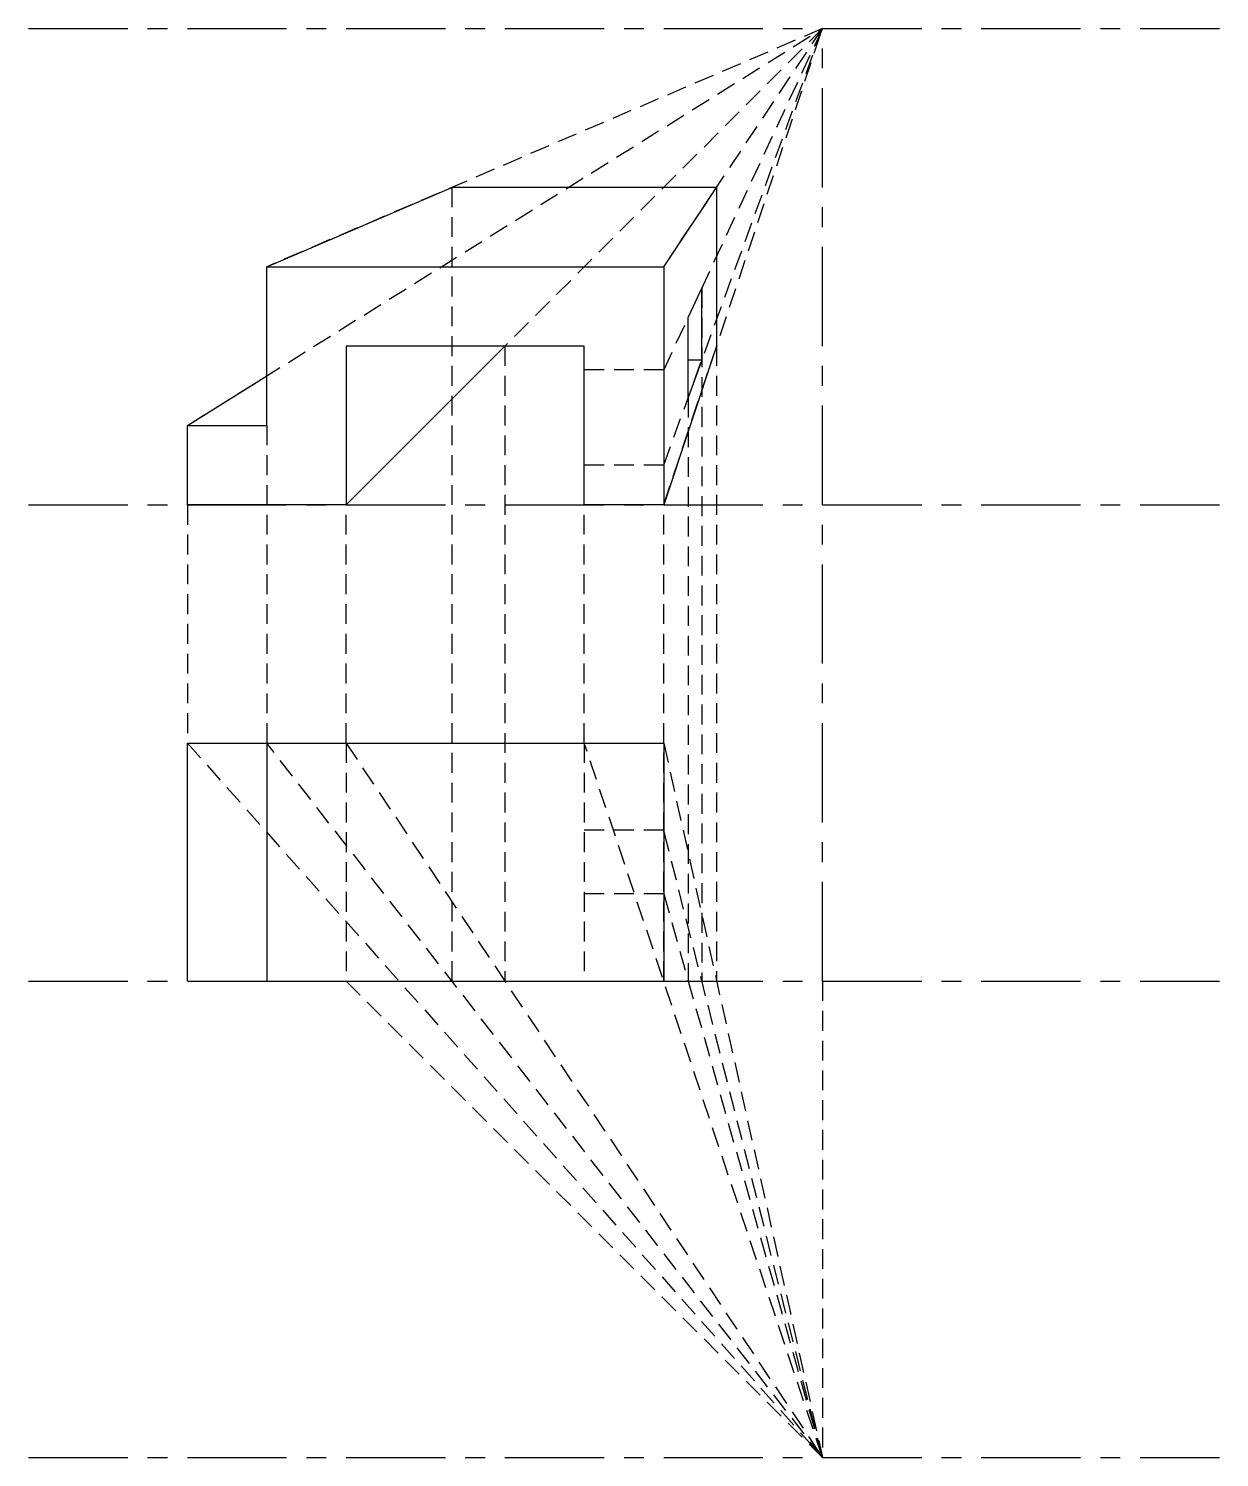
# Model space of a CAD drawing. Header units: inches. Extents: x 0 to 15, y -6 to 12.
import ezdxf

# ---------------------------------------------------------------- set-up
doc = ezdxf.new("R2010")
doc.units = ezdxf.units.IN
doc.header["$MEASUREMENT"] = 0
doc.linetypes.add('CENTER', pattern=[2, 1.25, -0.25, 0.25, -0.25])
doc.linetypes.add('HIDDEN', pattern=[0.375, 0.25, -0.125])
doc.layers.add('Layer1', color=7, linetype='Continuous', lineweight=30)
for name, color, linetype in [('Layer2', 5, 'HIDDEN'), ('Layer3', 1, 'HIDDEN'), ('Layer4', 3, 'CENTER'), ('Layer5', 2, 'HIDDEN')]:
    doc.layers.add(name, color=color, linetype=linetype)

msp = doc.modelspace()

# ---------------------------------------------------------------- linework, layer by layer
at = {"layer": 'Layer1'}
for p, q in [((3, 9), (5.333, 10)), ((8.667, 10), (5.333, 10)), ((8, 9), (8.667, 10)), ((8.667, 10), (8.667, 8.333)), ((3, 7), (3, 9)), ((3, 9), (8, 9)), ((8, 9), (8, 6)), ((8.481, 8.734), (8.31, 8.366)), ((8.481, 7.823), (8.481, 8.734)), ((8.31, 7.352), (8.31, 8.366)), ((8.667, 8.333), (8.667, 8)), ((7, 8), (4, 8)), ((4, 8), (4, 6)), ((6, 8), (4, 6)), ((7, 6), (7, 8)), ((8.667, 8), (8, 6)), ((8.481, 7.823), (8.31, 7.352)), ((8.481, 7.823), (8.31, 7.823)), ((2, 7), (3, 7.625)), ((2, 6), (2, 7)), ((2, 7), (3, 7)), ((4, 6), (2, 6)), ((8, 6), (7, 6)), ((2, 0), (2, 3)), ((2, 3), (8, 3)), ((3, 3), (3, 0)), ((8, 3), (8, 0)), ((2, 0), (8, 0))]:
    msp.add_line(p, q, dxfattribs=at)
at = {"layer": 'Layer2'}
for p, q in [((2, 7), (10, 12)), ((10, 12), (3, 9)), ((4, 6), (10, 12)), ((8, 9), (10, 12)), ((10, 12), (8, 7.7)), ((8, 6.5), (10, 12)), ((8, 6), (10, 12)), ((2, 3), (10, -6)), ((10, -6), (3, 3)), ((4, 3), (10, -6)), ((10, -6), (7, 3)), ((8, 3), (10, -6)), ((10, -6), (8, 1.9)), ((8, 1.1), (10, -6)), ((4, 0), (10, -6)), ((10, 0), (10, -6))]:
    msp.add_line(p, q, dxfattribs=at)
at = {"layer": 'Layer3'}
for p, q in [((8, 7.7), (7, 7.7)), ((8, 6.5), (7, 6.5)), ((4, 3), (4, 0)), ((7, 3), (7, 0)), ((8, 1.9), (7, 1.9)), ((8, 1.1), (7, 1.1))]:
    msp.add_line(p, q, dxfattribs=at)
at = {"layer": 'Layer4'}
for p, q in [((0, 12), (15, 12)), ((10, 0), (10, 12)), ((0, 6), (15, 6)), ((0, 0), (15, 0)), ((0, -6), (15, -6))]:
    msp.add_line(p, q, dxfattribs=at)
at = {"layer": 'Layer5'}
for p, q in [((5.333, 10), (5.333, 0)), ((8.481, 8.734), (8.481, 0)), ((6, 8), (6, 0)), ((8.667, 8), (8.667, 0)), ((8.31, 7.352), (8.31, 0)), ((3, 7), (3, 0)), ((2, 6), (2, 3)), ((4, 3), (4, 6)), ((7, 3), (7, 6)), ((8, 0), (8, 6))]:
    msp.add_line(p, q, dxfattribs=at)

doc.saveas('drawing.dxf')
